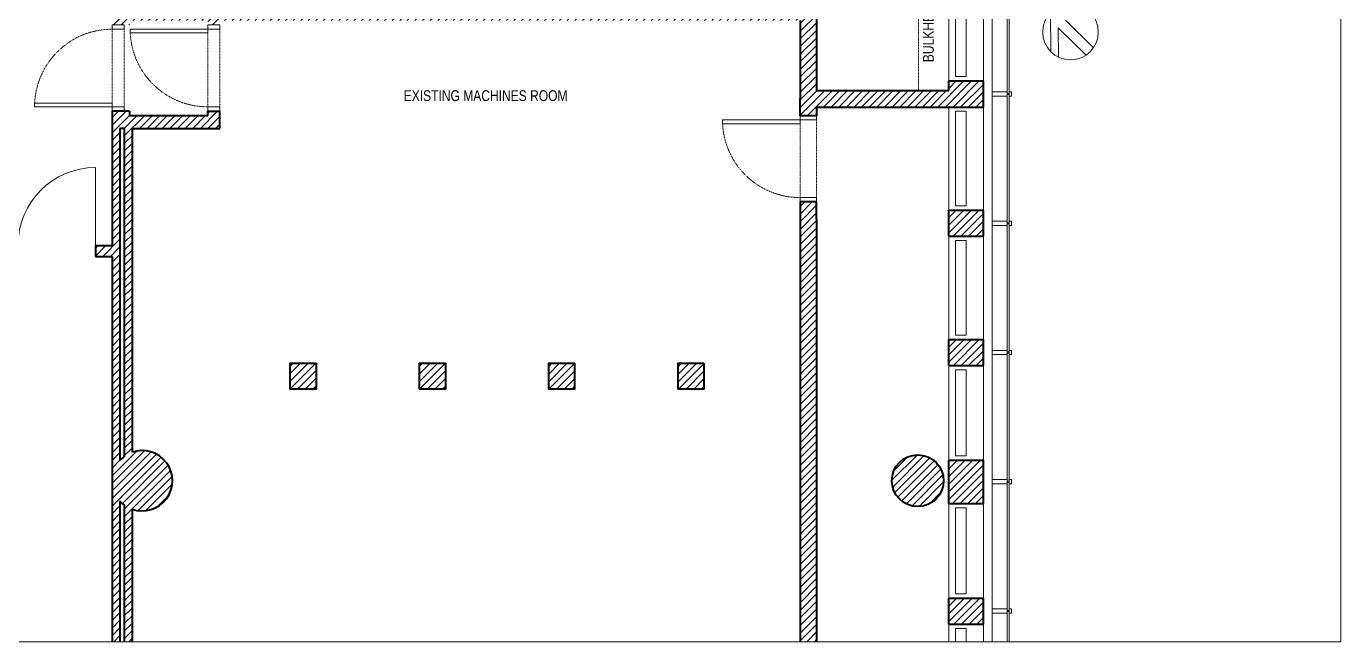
# Model space of a CAD drawing. Header units: inches. Extents: x -2978 to 4308, y -21 to 2608.
# Drawn here: x 1212 to 1823, y 330 to 616 of the extents above; entities that cross this region are included whole.
import ezdxf

# ---------------------------------------------------------------- set-up
doc = ezdxf.new("R2010")
doc.units = ezdxf.units.IN
doc.header["$LTSCALE"] = 0.2
doc.header["$MEASUREMENT"] = 0
doc.linetypes.add('HIDDEN', pattern=[0.375, 0.25, -0.125])
doc.layers.get('0').update_dxf_attribs({"color": 20, "linetype": 'CONTINUOUS', "lineweight": 40})
doc.layers.get('Defpoints').update_dxf_attribs({"color": 240, "linetype": 'CONTINUOUS', "lineweight": 0})
for name, color, linetype, lineweight in [('Annotations', 40, 'CONTINUOUS', 5), ('Framing', 141, 'CONTINUOUS', 15), ('Hatches', 8, 'CONTINUOUS', 5), ('Projections', 151, 'HIDDEN', 5), ('Viewed', 150, 'CONTINUOUS', 9), ('Walls', 7, 'CONTINUOUS', 40)]:
    doc.layers.add(name, color=color, linetype=linetype, lineweight=lineweight)
doc.styles.get("Standard").update_dxf_attribs({"font": 'arial.ttf', "width": 0.8})
pattern_1 = [(45, (267.6333, -330.0607), (-1.767767, 1.767767), [])]

# ---------------------------------------------------------------- blocks, each defined once
blk = doc.blocks.new('08PDRR02')
at = {"linetype": 'ByBlock'}
for p, q in [((1, 0), (0, 0)), ((0, 0), (0, -1)), ((1, -1), (1, 0)), ((0, -1), (1, -1))]:
    blk.add_line(p, q, dxfattribs=at)
blk = doc.blocks.new('*U16')
blk.add_lwpolyline([(0, 2.5), (0, -2.5)])
at = {"linetype": 'Continuous'}
blk.add_arc((0, 2.75), 36, 0, 90, dxfattribs=at)
at = {"linetype": 'Continuous', "xscale": 36, "yscale": 0.0325, "rotation": 90}
blk.add_blockref('08PDRR02', (0, 2.75), dxfattribs=at)
blk = doc.blocks.new('floor plan')
at = {"layer": 'Hatches'}
h = blk.add_hatch(dxfattribs=at)
h.set_pattern_fill('ANSI31', color=256, scale=20, style=0)
h.set_pattern_definition([(45, (267.7585, -330.0607), (-1.767767, 1.767767), [])])
h.paths.add_polyline_path([(833.34, 248.09), (833.34, 260.19), (817.34, 260.19), (817.34, 255.71), (755.84, 255.71), (755.84, 297.46), (617.74, 297.46), (612.74, 297.46), (522.49, 297.46), (522.49, 457.96), (443.98, 457.96), (443.98, 462.09), (438.98, 462.09), (438.98, 448.16, 0.333956), (428.87, 434.71), (428.87, 286.21), (436.87, 286.21), (436.87, 288.21), (473.24, 288.21), (473.24, 286.21), (478.87, 286.21), (478.87, 288.21), (748.22, 288.21), (748.22, 252.09), (748.22, 244.09), (755.84, 244.09), (755.84, 248.09)])
h.paths.add_polyline_path([(436.87, 296.21), (436.87, 422.06, 1.200544), (443.98, 448.67), (443.98, 452.96), (516.87, 452.96), (516.87, 296.21)], flags=16)
h.paths.add_polyline_path([(522.49, 291.84), (522.49, 293.84), (748.03, 293.84), (748.03, 291.84)], flags=16)
h = blk.add_hatch(dxfattribs=at)
h.set_pattern_fill('ANSI31', color=256, scale=20, style=0)
h.set_pattern_definition(pattern_1)
h.paths.add_polyline_path([(437.99, 61.54, 1.423737), (437.99, 87.88), (437.99, 238.21), (478.74, 238.21), (478.74, 246.21), (473.12, 246.21), (473.12, 244.21), (436.74, 244.21), (436.74, 246.21), (428.74, 246.21), (428.74, 183.77), (421.06, 183.77), (421.06, 178.77), (428.74, 178.77), (428.74, 0), (432.37, 0), (432.37, 65.31, 0.048386), (434.37, 63.49), (434.37, 0), (437.99, 0)])
h.paths.add_polyline_path([(432.37, 238.21), (434.37, 238.21), (434.37, 85.93, 0.048386), (432.37, 84.11)], flags=16)
h = blk.add_hatch(dxfattribs=at)
h.set_pattern_fill('ANSI31', color=256, scale=20, style=0)
h.set_pattern_definition(pattern_1)
h.paths.add_polyline_path([(755.72, 0), (755.72, 196.09), (755.72, 204.09), (748.09, 204.09), (748.09, 196.09), (748.09, 0)])
h = blk.add_hatch(dxfattribs=at)
h.set_pattern_fill('ANSI31', color=256, scale=20, style=0)
h.set_pattern_definition(pattern_1)
h.paths.add_polyline_path([(833.22, 188.19), (833.22, 200.19), (817.22, 200.19), (817.22, 188.19)])
h = blk.add_hatch(dxfattribs=at)
h.set_pattern_fill('ANSI31', color=256, scale=20, style=0)
h.set_pattern_definition(pattern_1)
h.paths.add_polyline_path([(833.22, 128.19), (833.22, 140.19), (817.22, 140.19), (817.22, 128.19)])
h = blk.add_hatch(dxfattribs=at)
h.set_pattern_fill('ANSI31', color=256, scale=20, style=0)
h.set_pattern_definition(pattern_1)
h.paths.add_polyline_path([(523.44, 117.21), (523.44, 129.21), (511.44, 129.21), (511.44, 117.21)])
h = blk.add_hatch(dxfattribs=at)
h.set_pattern_fill('ANSI31', color=256, scale=20, style=0)
h.set_pattern_definition(pattern_1)
h.paths.add_polyline_path([(583.44, 117.21), (583.44, 129.21), (571.44, 129.21), (571.44, 117.21)])
h = blk.add_hatch(dxfattribs=at)
h.set_pattern_fill('ANSI31', color=256, scale=20, style=0)
h.set_pattern_definition(pattern_1)
h.paths.add_polyline_path([(643.44, 117.21), (643.44, 129.21), (631.44, 129.21), (631.44, 117.21)])
h = blk.add_hatch(dxfattribs=at)
h.set_pattern_fill('ANSI31', color=256, scale=20, style=0)
h.set_pattern_definition(pattern_1)
h.paths.add_polyline_path([(703.44, 117.21), (703.44, 129.21), (691.44, 129.21), (691.44, 117.21)])
h = blk.add_hatch(dxfattribs=at)
h.set_pattern_fill('ANSI31', color=256, scale=20, style=0)
h.set_pattern_definition(pattern_1)
h.paths.add_polyline_path([(790.74, 74.71, 1), (814.74, 74.71, 1)])
h = blk.add_hatch(dxfattribs=at)
h.set_pattern_fill('ANSI31', color=256, scale=20, style=0)
h.set_pattern_definition(pattern_1)
h.paths.add_polyline_path([(833.22, 64.19), (833.22, 76.19), (833.22, 84.19), (817.22, 84.19), (817.22, 76.19), (817.22, 64.19)])
h = blk.add_hatch(dxfattribs=at)
h.set_pattern_fill('ANSI31', color=256, scale=20, style=0)
h.set_pattern_definition(pattern_1)
h.paths.add_polyline_path([(833.22, 8.19), (833.22, 20.19), (817.22, 20.19), (817.22, 8.19)])
at = {"layer": 'Defpoints'}
blk.add_lwpolyline([(999.08, 1241.29), (999.08, 0), (0, 0), (0, 1241.29)], close=True, dxfattribs=at)
at = {"layer": 'Framing', "flags": 128}
for points in [[(434.37, 286.21), (434.37, 284.21), (428.74, 284.21), (428.74, 286.21)], [(473.12, 284.21), (473.12, 282.46), (437.12, 282.46), (437.12, 284.21)], [(478.74, 284.21), (478.74, 286.21), (473.12, 286.21), (473.12, 284.21)], [(428.74, 248.21), (428.74, 249.96), (392.74, 249.96), (392.74, 248.21)], [(434.37, 248.21), (434.37, 246.21), (428.74, 246.21), (428.74, 248.21)], [(478.74, 246.21), (478.74, 248.21), (473.12, 248.21), (473.12, 246.21)], [(748.09, 242.09), (748.09, 240.34), (712.09, 240.34), (712.09, 242.09)]]:
    blk.add_lwpolyline(points, close=True, dxfattribs=at)
at = {"layer": 'Projections'}
for p, q in [((803.13, 255.71), (803.13, 422.72)), ((473.12, 284.21), (473.12, 248.21)), ((478.74, 284.21), (478.74, 248.21)), ((748.09, 242.09), (748.09, 206.09)), ((755.72, 242.09), (755.72, 206.09))]:
    blk.add_line(p, q, dxfattribs=at)
at = {"layer": 'Projections', "extrusion": (0, 0, -1)}
for p, q in [((428.74, 248.21), (428.74, 284.21)), ((434.37, 248.21), (434.37, 284.21))]:
    blk.add_line(p, q, dxfattribs=at)
at = {"layer": 'Projections'}
blk.add_arc((428.74, 248.21), 36, 90, 180, dxfattribs=at)
at = {"layer": 'Projections', "extrusion": (0, 0, -1)}
for centre in [(-473.12, 284.21), (-748.09, 242.09)]:
    blk.add_arc(centre, 36, 270, 0, dxfattribs=at)
at = {"layer": 'Viewed'}
for p, q in [((837.22, 0), (837.22, 1241.29)), ((844.22, 0), (844.22, 1241.29)), ((845.22, 0), (845.22, 1241.29)), ((817.22, 260.19), (817.22, 308.19)), ((820.22, 306.19), (820.22, 262.19)), ((825.22, 306.19), (825.22, 262.19)), ((833.22, 260.19), (833.22, 308.19)), ((825.22, 262.19), (820.22, 262.19)), ((837.22, 255.19), (844.22, 255.19)), ((837.22, 254.6), (837.22, 253.19)), ((837.22, 253.19), (844.22, 253.19)), ((844.22, 254.44), (845.22, 254.44)), ((844.22, 253.94), (845.22, 253.94)), ((845.22, 255.19), (846.22, 255.19)), ((845.22, 253.19), (846.22, 253.19)), ((846.22, 255.19), (846.22, 253.19)), ((817.22, 200.19), (817.22, 248.19)), ((820.22, 246.19), (820.22, 202.19)), ((825.22, 246.19), (820.22, 246.19)), ((825.22, 246.19), (825.22, 202.19)), ((833.22, 200.19), (833.22, 248.19)), ((825.22, 202.19), (820.22, 202.19)), ((837.22, 195.19), (844.22, 195.19)), ((837.22, 194.6), (837.22, 193.19)), ((837.22, 193.19), (844.22, 193.19)), ((844.22, 194.44), (845.22, 194.44)), ((844.22, 193.94), (845.22, 193.94)), ((845.22, 195.19), (846.22, 195.19)), ((845.22, 193.19), (846.22, 193.19)), ((846.22, 195.19), (846.22, 193.19)), ((817.22, 140.19), (817.22, 188.19)), ((820.22, 186.19), (820.22, 142.19)), ((825.22, 186.19), (820.22, 186.19)), ((825.22, 186.19), (825.22, 142.19)), ((833.22, 140.19), (833.22, 188.19)), ((825.22, 142.19), (820.22, 142.19)), ((837.22, 135.19), (844.22, 135.19)), ((837.22, 134.6), (837.22, 133.19)), ((844.22, 134.44), (845.22, 134.44)), ((845.22, 135.19), (846.22, 135.19)), ((846.22, 135.19), (846.22, 133.19)), ((817.22, 84.19), (817.22, 128.19)), ((833.22, 84.19), (833.22, 128.19)), ((837.22, 133.19), (844.22, 133.19)), ((844.22, 133.94), (845.22, 133.94)), ((845.22, 133.19), (846.22, 133.19)), ((820.22, 126.19), (820.22, 86.19)), ((825.22, 126.19), (820.22, 126.19)), ((825.22, 126.19), (825.22, 86.19)), ((825.22, 86.19), (820.22, 86.19)), ((837.22, 75.19), (844.22, 75.19)), ((837.22, 74.6), (837.22, 73.19)), ((844.22, 74.44), (845.22, 74.44)), ((844.22, 73.94), (845.22, 73.94)), ((845.22, 75.19), (846.22, 75.19)), ((846.22, 75.19), (846.22, 73.19)), ((837.22, 73.19), (844.22, 73.19)), ((845.22, 73.19), (846.22, 73.19)), ((817.22, 20.19), (817.22, 64.19)), ((820.22, 22.19), (820.22, 62.19)), ((825.22, 62.19), (820.22, 62.19)), ((825.22, 22.19), (825.22, 62.19)), ((833.22, 20.19), (833.22, 64.19)), ((825.22, 22.19), (820.22, 22.19)), ((837.22, 15.19), (844.22, 15.19)), ((837.22, 14.6), (837.22, 13.19)), ((837.22, 13.19), (844.22, 13.19)), ((844.22, 14.44), (845.22, 14.44)), ((844.22, 13.94), (845.22, 13.94)), ((845.22, 15.19), (846.22, 15.19)), ((845.22, 13.19), (846.22, 13.19)), ((846.22, 15.19), (846.22, 13.19)), ((817.22, 0), (817.22, 8.19)), ((825.22, 6.19), (820.22, 6.19)), ((820.22, 6.19), (820.22, 0)), ((825.22, 6.19), (825.22, 0)), ((833.22, 0), (833.22, 8.19))]:
    blk.add_line(p, q, dxfattribs=at)
at = {"layer": 'Viewed', "flags": 128}
for points in [[(755.72, 242.09), (755.72, 244.09), (748.09, 244.09), (748.09, 242.09)], [(755.72, 204.09), (755.72, 206.09), (748.09, 206.09), (748.09, 204.09)]]:
    blk.add_lwpolyline(points, close=True, dxfattribs=at)
at = {"layer": 'Walls'}
for p, q in [((755.72, 297.46), (755.72, 255.71)), ((748.09, 288.21), (748.09, 252.09)), ((817.22, 260.19), (833.22, 260.19)), ((817.22, 255.71), (817.22, 260.19)), ((833.22, 248.09), (833.22, 260.19)), ((748.09, 244.09), (748.09, 252.09)), ((755.72, 255.71), (817.22, 255.71)), ((436.74, 246.21), (428.74, 246.21)), ((428.74, 246.21), (428.74, 183.77)), ((436.74, 246.21), (436.74, 244.21)), ((436.74, 244.21), (473.12, 244.21)), ((473.12, 246.21), (478.74, 246.21)), ((473.12, 244.21), (473.12, 246.21)), ((478.74, 238.21), (478.74, 246.21)), ((755.72, 244.09), (748.09, 244.09)), ((755.72, 248.09), (755.72, 244.09)), ((755.72, 248.09), (833.22, 248.09)), ((432.37, 238.21), (432.37, 84.11)), ((434.37, 238.21), (432.37, 238.21)), ((434.37, 238.21), (434.37, 85.93)), ((437.99, 238.21), (478.74, 238.21)), ((437.99, 238.21), (437.99, 87.88)), ((755.72, 204.09), (748.09, 204.09)), ((748.09, 204.09), (748.09, 196.09)), ((755.72, 196.09), (755.72, 204.09)), ((748.09, 196.09), (748.09, 0)), ((755.72, 196.09), (755.72, 0)), ((817.22, 200.19), (833.22, 200.19)), ((817.22, 188.19), (817.22, 200.19)), ((833.22, 188.19), (833.22, 200.19)), ((421.06, 183.77), (421.06, 178.77)), ((817.22, 188.19), (833.22, 188.19)), ((428.74, 178.77), (428.74, 0)), ((817.22, 140.19), (833.22, 140.19)), ((817.22, 128.19), (817.22, 140.19)), ((833.22, 128.19), (833.22, 140.19)), ((817.22, 128.19), (833.22, 128.19)), ((817.22, 84.19), (833.22, 84.19)), ((817.22, 76.19), (817.22, 84.19)), ((833.22, 76.19), (833.22, 84.19)), ((817.22, 64.19), (817.22, 76.19)), ((833.22, 64.19), (833.22, 76.19)), ((432.37, 65.31), (432.37, 0)), ((434.37, 63.49), (434.37, 0)), ((437.99, 61.54), (437.99, 0)), ((817.22, 64.19), (833.22, 64.19)), ((817.22, 20.19), (833.22, 20.19)), ((817.22, 8.19), (817.22, 20.19)), ((833.22, 8.19), (833.22, 20.19)), ((817.22, 8.19), (833.22, 8.19))]:
    blk.add_line(p, q, dxfattribs=at)
for points in [[(421.06, 183.77), (428.74, 183.77)], [(421.06, 178.77), (428.74, 178.77)]]:
    blk.add_lwpolyline(points, dxfattribs=at)
at = {"layer": 'Walls', "flags": 128}
for points in [[(523.44, 129.21), (523.44, 117.21), (511.44, 117.21), (511.44, 129.21)], [(583.44, 129.21), (583.44, 117.21), (571.44, 117.21), (571.44, 129.21)], [(643.44, 129.21), (643.44, 117.21), (631.44, 117.21), (631.44, 129.21)], [(703.44, 129.21), (703.44, 117.21), (691.44, 117.21), (691.44, 129.21)]]:
    blk.add_lwpolyline(points, close=True, dxfattribs=at)
at = {"layer": 'Walls'}
blk.add_circle((802.74, 74.71), 12, dxfattribs=at)
for start, end in [(126.74211, 137.82276), (250.16664, 109.83336), (222.17724, 233.25789)]:
    blk.add_arc((442.74, 74.71), 14, start, end, dxfattribs=at)
at = {"layer": 'Framing', "xscale": -1}
blk.add_blockref('*U16', (421.06, 181.27), dxfattribs=at)
at = {"layer": 'Viewed', "flags": 8}
for tag, p in [('MODELNUMBER', (65.83, 678.56)), ('TRADENAME', (65.84, 678.56)), ('PRODUCT', (65.84, 678.56)), ('MATERIAL', (65.84, 678.56)), ('MODELNUMBER', (127.69, 678.42)), ('TRADENAME', (127.69, 678.42)), ('PRODUCT', (127.69, 678.42)), ('MATERIAL', (127.7, 678.42)), ('MODELNUMBER', (166.21, 678.37)), ('TRADENAME', (166.21, 678.37)), ('PRODUCT', (166.21, 678.37)), ('MATERIAL', (166.21, 678.37))]:
    blk.add_attdef(tag, p, '', height=0.001, rotation=90, dxfattribs=at)
at = {"layer": 'Viewed', "text_generation_flag": 4, "flags": 8}
for tag, p in [('TRADENAME', (66.34, 666.19)), ('MODELNUMBER', (66.34, 666.19)), ('MATERIAL', (66.35, 666.19)), ('PRODUCT', (66.35, 666.19)), ('MATERIAL', (128.19, 666.18)), ('PRODUCT', (128.19, 666.18)), ('TRADENAME', (128.19, 666.18)), ('MODELNUMBER', (128.19, 666.18))]:
    blk.add_attdef(tag, p, '', height=0.001, rotation=270, dxfattribs=at)

msp = doc.modelspace()

# ---------------------------------------------------------------- linework, layer by layer
msp.add_line((1579.263, 407.584), (1579.263, 401.959))
at = {"layer": 'Annotations'}
for p, q in [((1687.953, 621.909), (1688.056, 603.844)), ((1694.937, 618.473), (1707.728, 605.845)), ((1691.477, 614.969), (1704.232, 602.376)), ((1691.477, 614.969), (1691.555, 601.345))]:
    msp.add_line(p, q, dxfattribs=at)
msp.add_circle((1697.185, 612.929), 12.879, dxfattribs=at)

# ---------------------------------------------------------------- block references
at = {"layer": 'Walls'}
msp.add_blockref('floor plan', (823.544, 330.061), dxfattribs=at)

# ---------------------------------------------------------------- texts
at = {"layer": 'Annotations', "insert": (1628.705, 598.971), "char_height": 5, "width": 90.36376, "attachment_point": 1, "rotation": 90}
msp.add_mtext('{BULKHEAD}', dxfattribs=at)
at = {"layer": 'Annotations', "insert": (1387.638, 585.943), "char_height": 5, "width": 82.05394, "attachment_point": 1}
msp.add_mtext('{EXISTING MACHINES ROOM}', dxfattribs=at)

doc.saveas('drawing.dxf')
